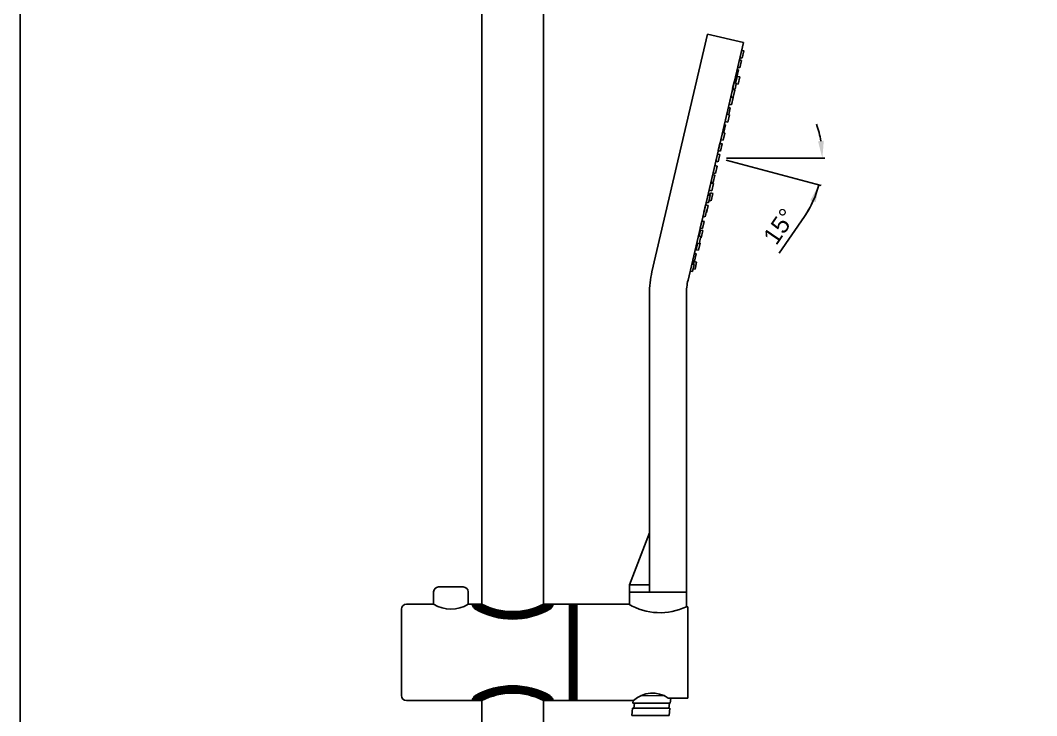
# Model space of a CAD drawing. Header units: millimetres. Extents: x 7820 to 8643, y -320 to 1669.
# Drawn here: x 7820.1 to 8231.7, y 553.6 to 835.2 of the extents above; entities that cross this region are included whole.
import ezdxf

# ---------------------------------------------------------------- set-up
doc = ezdxf.new("R2010")
doc.units = ezdxf.units.MM
doc.header["$MEASUREMENT"] = 0
doc.styles.get("Standard").update_dxf_attribs({"font": 'arial.ttf'})
doc.dimstyles.new('Vikas', dxfattribs={"dimtxt": 3, "dimasz": 3, "dimexe": 1, "dimexo": 3, "dimgap": 2.5, "dimtad": 3, "dimdec": 1, "dimdsep": 46, "dimtxsty": 'Standard', "dimcen": 0.09, "dimadec": 1, "dimazin": 2, "dimtfac": 1, "dimtdec": 1, "dimtofl": 0, "dimtmove": 0, "dimatfit": 1, "dimfxl": 0, "dimtolj": 1, "dimtzin": 0, "dimarcsym": 0})
pattern_1 = [(45, (4800.15279, -442.12514), (-0.0883883476, 0.0883883476), [])]

# ---------------------------------------------------------------- blocks, each defined once
blk = doc.blocks.new('*D2')
at = {"color": 0, "lineweight": -2, "transparency": 16777216}
for p, q in [((8398.97, 1393.16), (8458.05, 1393.16)), ((8457.05, 1386.16), (8457.05, 178.46)), ((8112.47, 171.46), (8458.05, 171.46))]:
    blk.add_line(p, q, dxfattribs=at)
at = {"color": 0, "transparency": 16777216}
for points in [[(8455.88, 1386.16), (8458.22, 1386.16), (8457.05, 1393.16)], [(8455.88, 178.46), (8458.22, 178.46), (8457.05, 171.46)]]:
    blk.add_solid(points, dxfattribs=at)
at = {"layer": 'Defpoints', "color": 0, "transparency": 16777216}
for p in [(8395.97, 1393.16), (8109.47, 171.46), (8457.05, 171.46)]:
    blk.add_point(p, dxfattribs=at)
at = {"color": 0, "transparency": 16777216, "insert": (8451.04, 782.31), "char_height": 7, "attachment_point": 5, "rotation": 90}
blk.add_mtext('\\A1;1222', dxfattribs=at)
blk = doc.blocks.new('*D3')
at = {"color": 0, "lineweight": -2, "transparency": 16777216}
for p, q in [((8332.79, 1594.06), (8494.51, 1594.06)), ((8493.51, 178.46), (8493.51, 1587.06)), ((8112.47, 171.46), (8494.51, 171.46))]:
    blk.add_line(p, q, dxfattribs=at)
at = {"color": 0, "transparency": 16777216}
for points in [[(8492.34, 1587.06), (8494.68, 1587.06), (8493.51, 1594.06)], [(8492.34, 178.46), (8494.68, 178.46), (8493.51, 171.46)]]:
    blk.add_solid(points, dxfattribs=at)
at = {"layer": 'Defpoints', "color": 0, "transparency": 16777216}
for p in [(8329.79, 1594.06), (8493.51, 1594.06), (8109.47, 171.46)]:
    blk.add_point(p, dxfattribs=at)
at = {"color": 0, "transparency": 16777216, "insert": (8487.43, 882.76), "char_height": 7, "attachment_point": 5, "rotation": 90}
blk.add_mtext('\\A1;1423', dxfattribs=at)
blk = doc.blocks.new('*D11')
at = {"color": 0, "lineweight": -2, "transparency": 16777216}
for p, q in [((8105.93, 778.56), (8144.44, 768.24)), ((8106.03, 779.33), (8145.9, 779.33)), ((8137.64, 755.77), (8127.47, 740.83))]:
    blk.add_line(p, q, dxfattribs=at)
for start, end in [(9.5898, 19.1795), (325.7525, 345), (325.8205, 335.4102)]:
    blk.add_arc((8103.03, 779.33), 41.87, start, end, dxfattribs=at)
at = {"color": 0, "transparency": 16777216}
for points in [[(8145.48, 786.41), (8143.15, 786.21), (8144.9, 779.33)], [(8140.01, 762.31), (8142.2, 761.52), (8143.47, 768.5)]]:
    blk.add_solid(points, dxfattribs=at)
at = {"layer": 'Defpoints', "color": 0, "transparency": 16777216}
for p in [(8102, 779.33), (8102.06, 779.59), (8103.03, 779.33), (8103.03, 779.33), (8144.74, 775.69)]:
    blk.add_point(p, dxfattribs=at)
at = {"color": 0, "transparency": 16777216, "insert": (8127.53, 751.72), "char_height": 7, "attachment_point": 5, "rotation": 55.7525}
blk.add_mtext('\\A1;15°', dxfattribs=at)

msp = doc.modelspace()

# ---------------------------------------------------------------- hatches: boundary and pattern name
h = msp.add_hatch()
h.set_pattern_fill('ANSI31', color=256)
h.set_pattern_definition(pattern_1)
h.paths.add_polyline_path([(8004.46, 561.78, 0.106733), (8003.83, 561.22, 0.078322), (8003.06, 559.72), (8006.97, 559.72, -0.24), (8031.97, 559.72), (8035.88, 559.72, 0.078322), (8035.11, 561.22, 0.106733), (8034.48, 561.78, 0.262685)])
h.paths.add_polyline_path([(8006.97, 598.72), (8003.06, 598.72, 0.078322), (8003.83, 597.23, 0.106733), (8004.46, 596.67, 0.262685), (8034.48, 596.67, 0.106733), (8035.11, 597.23, 0.078322), (8035.88, 598.72), (8031.97, 598.72, -0.24)])
h = msp.add_hatch()
h.set_pattern_fill('ANSI31', color=256)
h.set_pattern_definition(pattern_1)
h.paths.add_polyline_path([(8042.47, 579.22), (8045.47, 579.22), (8045.47, 559.72), (8042.47, 559.72)])
h.paths.add_polyline_path([(8042.47, 598.72), (8045.47, 598.72), (8045.47, 579.22), (8042.47, 579.22)])

# ---------------------------------------------------------------- linework, layer by layer
for p, q in [((8006.97, 598.72), (8006.97, 994.06)), ((8031.97, 598.72), (8031.97, 994.06)), ((8075.89, 733.4), (8098.33, 829.61)), ((8098.33, 829.61), (8112.94, 826.2)), ((8090.5, 730), (8112.94, 826.2)), ((8111.29, 819.14), (8112.21, 818.93)), ((8112.44, 819.91), (8111.52, 820.12)), ((8112.2, 823.04), (8113.11, 822.83)), ((8113.11, 822.83), (8112.44, 819.91)), ((8110.9, 815.14), (8110.23, 812.22)), ((8110.39, 815.26), (8110.9, 815.14)), ((8111.53, 816), (8110.61, 816.22)), ((8112.21, 818.93), (8111.53, 816)), ((8110.23, 812.22), (8109.7, 812.34)), ((8109.77, 809.55), (8110.44, 812.47)), ((8110.44, 812.47), (8111.42, 812.25)), ((8111.42, 812.25), (8110.74, 809.32)), ((8107.81, 804.25), (8108.48, 807.17)), ((8108.48, 807.17), (8109.46, 806.94)), ((8108.56, 807.52), (8109.24, 810.44)), ((8109.54, 807.29), (8108.56, 807.52)), ((8109.46, 806.94), (8108.78, 804.02)), ((8109.24, 810.44), (8109.94, 810.28)), ((8110.04, 809.48), (8109.54, 807.29)), ((8110.74, 809.32), (8109.77, 809.55)), ((8107.1, 801.17), (8107.77, 804.09)), ((8107.77, 804.09), (8108.75, 803.87)), ((8108.78, 804.02), (8107.81, 804.25)), ((8108.75, 803.87), (8108.07, 800.94)), ((8106.81, 799.95), (8107.62, 799.76)), ((8107.62, 799.76), (8106.99, 797)), ((8108.07, 800.94), (8107.1, 801.17)), ((8105.6, 794.24), (8106.27, 797.16)), ((8106.23, 797), (8106.13, 797.03)), ((8106.27, 797.16), (8107.24, 796.94)), ((8107.24, 796.94), (8106.57, 794.01)), ((8105.63, 792.81), (8104.95, 789.88)), ((8105.17, 792.91), (8105.63, 792.81)), ((8106.57, 794.01), (8105.6, 794.24)), ((8104.68, 786.61), (8103.75, 786.82)), ((8104.43, 789.75), (8105.35, 789.53)), ((8104.95, 789.88), (8104.49, 789.99)), ((8105.35, 789.53), (8104.68, 786.61)), ((8102.7, 782.46), (8103.38, 785.39)), ((8103.68, 782.24), (8102.7, 782.46)), ((8103.38, 785.39), (8104.35, 785.16)), ((8104.35, 785.16), (8103.68, 782.24)), ((8102.39, 781.02), (8101.72, 778.1)), ((8102.39, 781.02), (8101.72, 778.1)), ((8101.72, 778.1), (8102.39, 781.02)), ((8101.72, 778.1), (8102.39, 781.02)), ((8102.69, 777.87), (8101.72, 778.1)), ((8102.69, 777.87), (8101.72, 778.1)), ((8102.69, 777.87), (8101.72, 778.1)), ((8102.69, 777.87), (8101.72, 778.1)), ((8102.39, 781.02), (8103.37, 780.8)), ((8102.39, 781.02), (8103.37, 780.8)), ((8102.39, 781.02), (8103.37, 780.8)), ((8102.39, 781.02), (8103.37, 780.8)), ((8103.37, 780.8), (8102.69, 777.87)), ((8103.37, 780.8), (8102.69, 777.87)), ((8103.37, 780.8), (8102.69, 777.87)), ((8103.37, 780.8), (8102.69, 777.87)), ((8100.61, 773.41), (8101.29, 776.33)), ((8101.29, 776.33), (8102.26, 776.11)), ((8102.26, 776.11), (8101.59, 773.18)), ((8100.74, 769.5), (8099.76, 769.72)), ((8100.44, 772.65), (8101.41, 772.42)), ((8101.59, 773.18), (8100.61, 773.41)), ((8101.41, 772.42), (8100.74, 769.5)), ((8099.11, 766.35), (8099.78, 769.28)), ((8100.08, 766.13), (8099.11, 766.35)), ((8099.78, 769.28), (8100.75, 769.05)), ((8100.75, 769.05), (8100.08, 766.13)), ((8098.83, 761.32), (8097.86, 761.54)), ((8098.53, 764.47), (8099.51, 764.24)), ((8098.65, 764.96), (8099.47, 764.77)), ((8099.51, 764.24), (8098.83, 761.32)), ((8099.88, 762.11), (8099.06, 762.3)), ((8099.36, 764.28), (8099.58, 765.26)), ((8099.58, 765.26), (8100.56, 765.03)), ((8100.56, 765.03), (8099.88, 762.11)), ((8096.96, 757.51), (8097.63, 760.44)), ((8097.2, 758.75), (8097.24, 758.74)), ((8098.17, 758.52), (8097.5, 755.6)), ((8097.63, 760.44), (8098.61, 760.21)), ((8098.61, 760.21), (8097.93, 757.29)), ((8095.42, 751.08), (8096.09, 754.01)), ((8096.09, 754.01), (8097.07, 753.78)), ((8097.07, 753.78), (8096.39, 750.86)), ((8097.5, 755.6), (8096.52, 755.82)), ((8097.93, 757.29), (8097.89, 757.3)), ((8094.97, 747.8), (8095.54, 750.23)), ((8096.39, 750.86), (8095.42, 751.08)), ((8095.54, 750.23), (8096.51, 750.01)), ((8096.51, 750.01), (8095.83, 747.09)), ((8094.66, 747.87), (8095.63, 747.64)), ((8095.63, 747.64), (8094.96, 744.72)), ((8095.04, 745.06), (8095.39, 744.98)), ((8095.83, 747.09), (8095.52, 747.16)), ((8093.74, 742.28), (8094.34, 744.87)), ((8094.72, 742.06), (8093.74, 742.28)), ((8094.96, 744.72), (8093.98, 744.95)), ((8095.39, 744.98), (8094.72, 742.06)), ((8093.18, 737.72), (8092.34, 737.92)), ((8092.76, 736.4), (8093.02, 737.52)), ((8093.02, 737.52), (8093.99, 737.29)), ((8093.03, 740.84), (8093.85, 740.65)), ((8093.85, 740.65), (8093.18, 737.72)), ((8093.99, 737.29), (8093.32, 734.37)), ((8090.5, 730), (8091.17, 732.92)), ((8092.32, 733.42), (8091.35, 733.64)), ((8092.02, 736.57), (8093, 736.34)), ((8093, 736.34), (8092.32, 733.42)), ((8093.32, 734.37), (8092.58, 734.54)), ((8074.84, 724.32), (8074.84, 603.61)), ((8089.84, 724.32), (8089.84, 597.71)), ((8074.84, 627.61), (8066.84, 606.61)), ((7999.47, 605.72), (7989.47, 605.72)), ((8066.84, 606.61), (8074.84, 606.61)), ((8066.84, 598.53), (8066.84, 606.61)), ((7987.47, 603.72), (7987.47, 598.72)), ((8001.47, 603.72), (8001.47, 598.72)), ((8066.84, 603.61), (8089.84, 603.61)), ((7987.47, 598.72), (7976.47, 598.72)), ((8006.97, 598.72), (8001.47, 598.72)), ((8066.51, 598.72), (8031.97, 598.72)), ((8042.47, 559.72), (8042.47, 598.72)), ((8045.47, 559.72), (8045.47, 598.72)), ((8089.87, 597.72), (8090.47, 597.72)), ((8090.47, 597.72), (8090.47, 560.72)), ((7974.47, 596.72), (7974.47, 561.72)), ((8080.82, 561.68), (8071.39, 561.7)), ((8082.47, 560.72), (8090.47, 560.72)), ((8083.25, 558.67), (8083.52, 560.72)), ((7976.47, 559.72), (8006.97, 559.72)), ((8006.97, 213.06), (8006.97, 559.72)), ((8031.97, 213.06), (8031.97, 559.72)), ((8031.97, 559.72), (8068.47, 559.72)), ((8068.07, 556.62), (8067.67, 553.62)), ((8083.19, 556.6), (8068.07, 556.62)), ((8068.26, 559.72), (8068.12, 558.71)), ((8068.12, 558.71), (8083.25, 558.67)), ((8068.57, 556.62), (8068.84, 558.68)), ((8082.69, 556.6), (8082.96, 558.66)), ((8082.8, 553.6), (8083.19, 556.6)), ((8067.67, 553.62), (8082.8, 553.6))]:
    msp.add_line(p, q)
msp.add_lwpolyline([(7820.09, 1669.11), (8643.29, 1669.11), (8643.29, -319.84), (7820.09, -319.84)], close=True)
for centre, radius, start, end in [((8114.84, 724.32), 40, 166.8699, 180), ((8114.84, 724.32), 25, 166.8699, 180), ((7989.47, 603.72), 2, 90, 180), ((7999.47, 603.72), 2, 0, 90), ((7976.47, 596.72), 2, 90, 180), ((7994.47, 609.97), 13.25, 238.1092, 301.8908), ((8008.19, 600.42), 5.4, 198.281, 216.1944), ((8005.44, 598.41), 2, 216.1944, 240.5636), ((8019.47, 623.26), 27.54, 243.0085, 296.9915), ((8033.5, 598.41), 2, 299.4364, 323.8056), ((8030.75, 600.42), 5.4, 323.8056, 341.719), ((8079.13, 620.26), 24.96, 239.6256, 295.4714), ((8019.47, 623.26), 30.54, 240.5636, 299.4364), ((8019.47, 535.18), 30.54, 60.5636, 119.4364), ((7976.47, 561.72), 2, 180, 270), ((8008.19, 558.03), 5.4, 143.8056, 161.719), ((8005.44, 560.04), 2, 119.4364, 143.8056), ((8019.47, 535.18), 27.54, 63.0085, 116.9915), ((8033.5, 560.04), 2, 36.1944, 60.5636), ((8030.75, 558.03), 5.4, 18.281, 36.1944), ((8076.08, 551.62), 11.12, 54.9416, 133.2296)]:
    msp.add_arc(centre, radius, start, end)

# ---------------------------------------------------------------- dimensions: what is measured, and where the dimension line sits
for base, p1, p2, picture, middle in [((8493.51, 1594.06), (8109.47, 171.46), (8329.79, 1594.06), '*D3', (8487.43, 882.76)), ((8457.05, 171.46), (8395.97, 1393.16), (8109.47, 171.46), '*D2', (8451.04, 782.31))]:
    dim = msp.add_linear_dim(base=base, p1=p1, p2=p2, angle=90, dimstyle='Vikas', override={"dimtxt": 7, "dimasz": 7, "dimdec": 0})
    dim.commit()
    dim.dimension.update_dxf_attribs({"geometry": picture, "text_midpoint": middle})
dim = msp.add_angular_dim_2l(base=(8144.74, 775.69), line1=((8102.06, 779.59), (8103.03, 779.33)), line2=((8102, 779.33), (8103.03, 779.33)), dimstyle='Vikas', override={"dimtxt": 7, "dimasz": 7, "dimdec": 0})
dim.commit()
dim.dimension.update_dxf_attribs({"geometry": '*D11', "text_midpoint": (8127.53, 751.72)})

doc.saveas('drawing.dxf')
